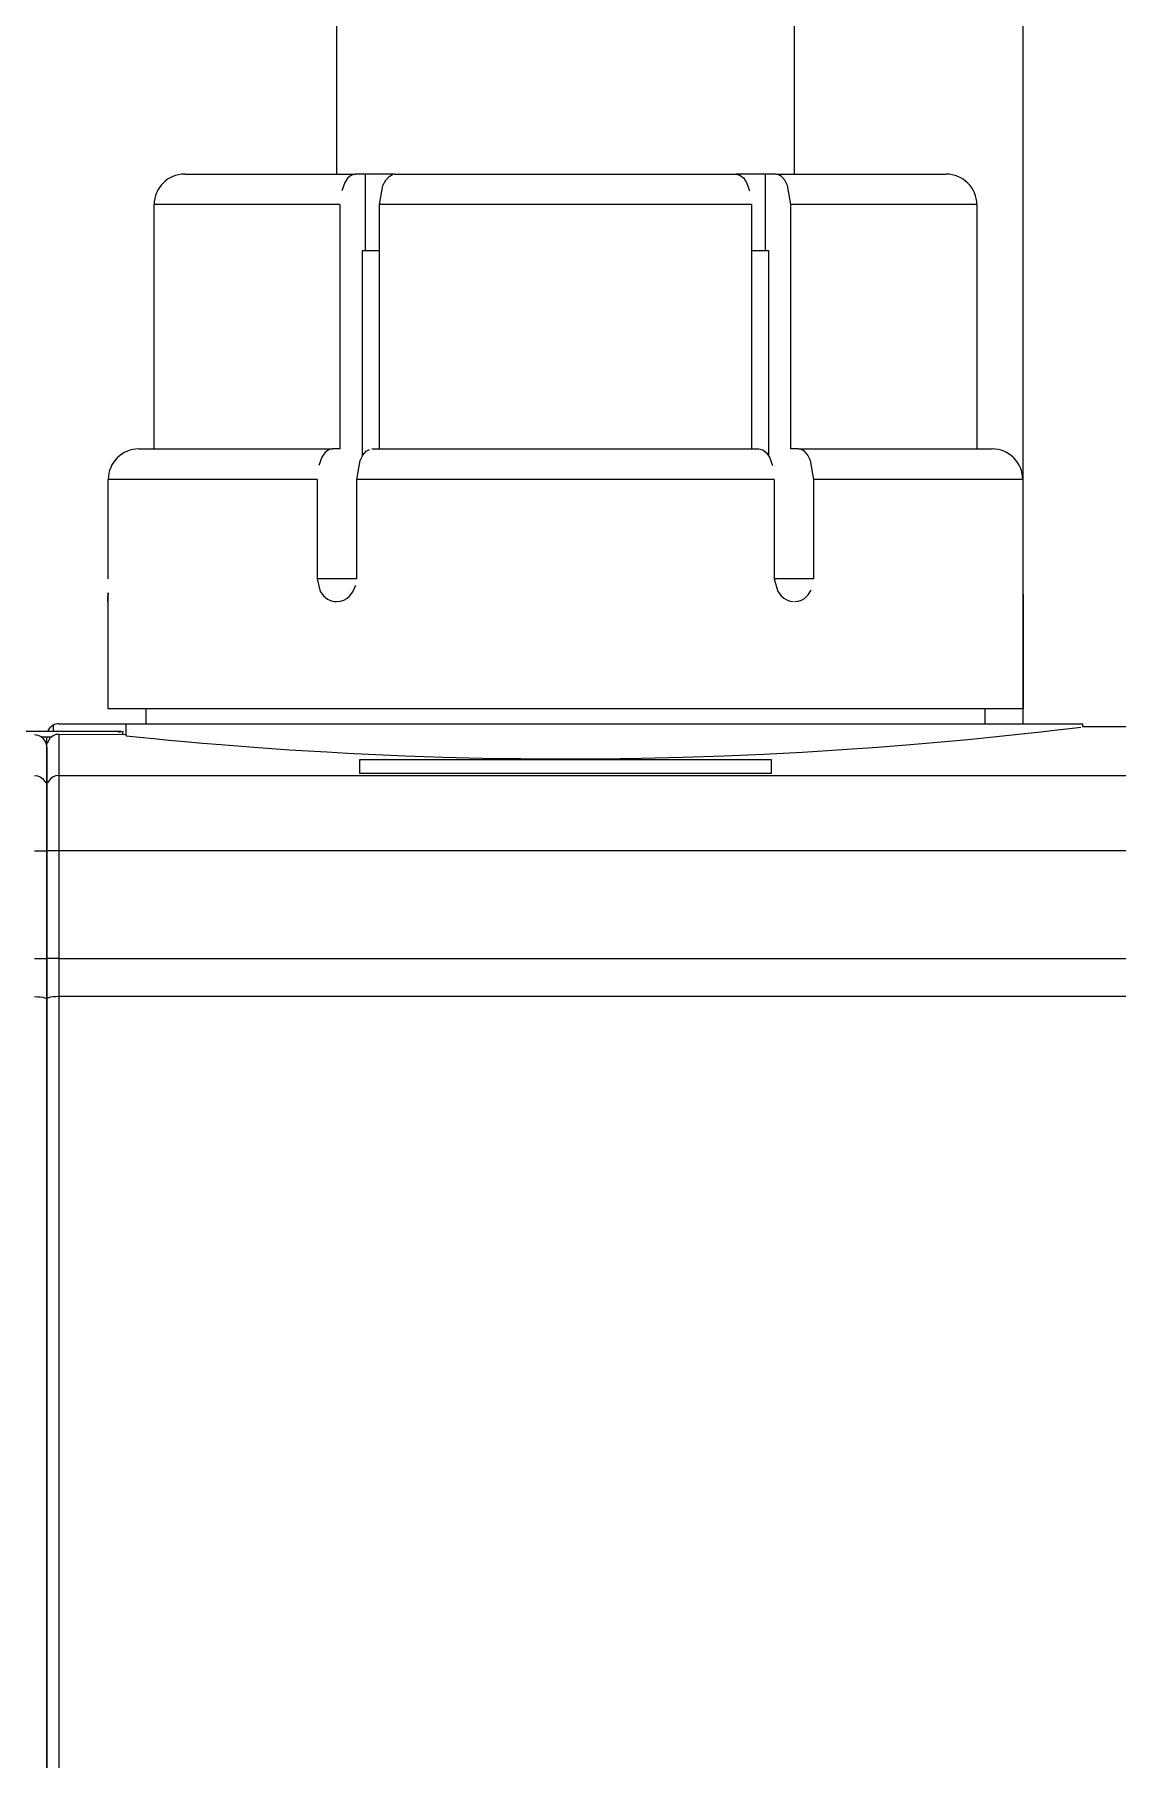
# Model space of a CAD drawing. Header units: millimetres. Extents: x 441156 to 441876, y 4514765 to 4515211.
# Drawn here: x 441593.4306 to 441593.608, y 4515152.8108 to 4515153.0932 of the extents above; entities that cross this region are included whole.
import ezdxf

# ---------------------------------------------------------------- set-up
doc = ezdxf.new("R2010")
doc.units = ezdxf.units.MM
for name, color, linetype in [('Collettore SL', 7, 'Continuous'), ('Flussometro', 1, 'Continuous'), ('Staffa', 8, 'Continuous'), ('Terminale_sfiato', 7, 'Continuous')]:
    doc.layers.add(name, color=color, linetype=linetype)

msp = doc.modelspace()

# ---------------------------------------------------------------- linework, layer by layer
at = {"layer": 'Collettore SL', "color": 254, "linetype": 'Continuous'}
for p, q in [((441593.4488442032, 4515152.982881458), (441593.4488442032, 4515152.980381459)), ((441593.5863442032, 4515152.980381459), (441593.5863442032, 4515152.982881458)), ((441593.4325942032, 4515152.979178824), (441593.4437788044, 4515152.979192833)), ((441593.4336465392, 4515152.980142689), (441593.4336465392, 4515152.979180163)), ((441593.4345942032, 4515152.980381459), (441593.4455942032, 4515152.980381459)), ((441593.4455942032, 4515152.980381459), (441593.6023442032, 4515152.980381459)), ((441593.4455942032, 4515152.978428638), (441593.4455942032, 4515152.980381459)), ((441593.602352911, 4515152.979882591), (441593.6023442032, 4515152.980381459)), ((441593.6125942032, 4515152.979882591), (441593.602352911, 4515152.979882591)), ((441593.4325942032, 4515152.978232216), (441593.4333442846, 4515152.97822994)), ((441593.4325942032, 4515152.978225469), (441593.4325942032, 4515152.978232216)), ((441593.4325942032, 4515152.976608465), (441593.4325942032, 4515152.978225469)), ((441593.4325942032, 4515152.976568655), (441593.4325942032, 4515152.976608465)), ((441593.4325942032, 4515152.976568655), (441593.4325942032, 4515152.969963154)), ((441593.4325942032, 4515152.969963154), (441593.4325942032, 4515152.976568655)), ((441593.4345942032, 4515152.978669175), (441593.4345942032, 4515152.971940132)), ((441593.4345942032, 4515152.978669175), (441593.4455942032, 4515152.978634699)), ((441593.4450942032, 4515152.979162399), (441593.4450942032, 4515152.979073552)), ((441593.4450942032, 4515152.978636277), (441593.4450942032, 4515152.979073552)), ((441593.4838442032, 4515152.974501321), (441593.4838442032, 4515152.972226895)), ((441593.5513442032, 4515152.974501321), (441593.4838442032, 4515152.974501321)), ((441593.5513442032, 4515152.972226895), (441593.5513442032, 4515152.974501321)), ((441593.4345942032, 4515152.971940132), (441593.4345942032, 4515152.959584017)), ((441593.4345942032, 4515152.971940132), (441593.6125942032, 4515152.971940132)), ((441593.5513442032, 4515152.972226895), (441593.4838442032, 4515152.972226895)), ((441593.4325942032, 4515152.969963154), (441593.4325942032, 4515152.959584017)), ((441593.4325942032, 4515152.959584017), (441593.4325942032, 4515152.969963154)), ((441593.4325942032, 4515152.959584017), (441593.4325942032, 4515152.941972555)), ((441593.4345942032, 4515152.959584017), (441593.4325942032, 4515152.959584017)), ((441593.4325942032, 4515152.941972555), (441593.4325942032, 4515152.959584017)), ((441593.6125942032, 4515152.959584017), (441593.4345942032, 4515152.959584017)), ((441593.4345942032, 4515152.959584017), (441593.4345942032, 4515152.941972555)), ((441593.4325942032, 4515152.941972555), (441593.4325942032, 4515152.935296712)), ((441593.4345942032, 4515152.941972555), (441593.4325942032, 4515152.941972555)), ((441593.4325942032, 4515152.935296712), (441593.4325942032, 4515152.941972555)), ((441593.4345942032, 4515152.941972555), (441593.4345942032, 4515152.935713952)), ((441593.4345942032, 4515152.941972555), (441593.6125942032, 4515152.941972555)), ((441593.4325942032, 4515152.935296712), (441593.4325942032, 4515152.755466205)), ((441593.4325942032, 4515152.755466205), (441593.4325942032, 4515152.935296712)), ((441593.4345942032, 4515152.935713952), (441593.4345942032, 4515152.755048965)), ((441593.6125942032, 4515152.935713952), (441593.4345942032, 4515152.935713952))]:
    msp.add_line(p, q, dxfattribs=at)
for points in [[(441593.4437788044, 4515152.979192833, 0), (441593.443882662, 4515152.979192859, 0), (441593.4439862543, 4515152.979192683, 0), (441593.4440918247, 4515152.979192291, 0), (441593.4441955871, 4515152.979191688, 0), (441593.4442939582, 4515152.979190903, 0), (441593.4443892281, 4515152.979189926, 0), (441593.4444833237, 4515152.979188725, 0), (441593.4445727537, 4515152.979187335, 0), (441593.4446545591, 4515152.979185808, 0), (441593.4447307775, 4515152.979184118, 0), (441593.4448028024, 4515152.979182217, 0), (441593.4448678309, 4515152.979180166, 0), (441593.4449238581, 4515152.97917804, 0), (441593.4449724407, 4515152.979175796, 0), (441593.4450142823, 4515152.979173379, 0), (441593.4450475828, 4515152.979170867, 0), (441593.4450677395, 4515152.97916882, 0), (441593.4450822722, 4515152.979166734, 0), (441593.4450912133, 4515152.979164577, 0), (441593.4450942032, 4515152.979162399, 0)], [(441593.4455942032, 4515152.978428638, 0), (441593.4477790648, 4515152.978203116, 0), (441593.4501238826, 4515152.977968735, 0), (441593.4526302899, 4515152.977726972, 0), (441593.4552523017, 4515152.977483765, 0), (441593.4581282366, 4515152.977228433, 0), (441593.4611533398, 4515152.976972775, 0), (441593.466588425, 4515152.976546757, 0), (441593.4723759914, 4515152.976140247, 0), (441593.478476909, 4515152.975764457, 0), (441593.4818597758, 4515152.975579442, 0), (441593.4853210351, 4515152.975407405, 0), (441593.4913525471, 4515152.975149381, 0), (441593.4944391453, 4515152.975037884, 0), (441593.4975369863, 4515152.974939976, 0), (441593.5039898278, 4515152.974781078, 0), (441593.5102884577, 4515152.974684713, 0), (441593.5166287679, 4515152.974646339, 0), (441593.5231225938, 4515152.974668022, 0), (441593.5299823662, 4515152.97475795, 0), (441593.5368045289, 4515152.974915652, 0), (441593.5435389454, 4515152.975138051, 0), (441593.5500947663, 4515152.975418172, 0), (441593.556427513, 4515152.975748284, 0), (441593.5597123377, 4515152.975942527, 0), (441593.5629207955, 4515152.976147412, 0), (441593.5686950154, 4515152.976553838, 0), (441593.5741170245, 4515152.976979526, 0), (441593.5791503438, 4515152.977412816, 0), (441593.5816740993, 4515152.977643864, 0), (441593.5840763234, 4515152.977872333, 0), (441593.5881907405, 4515152.978282982, 0), (441593.5918234396, 4515152.978665823, 0), (441593.5949495733, 4515152.97901047, 0), (441593.5964074993, 4515152.979176002, 0), (441593.597713457, 4515152.979326868, 0), (441593.599701901, 4515152.979561273, 0), (441593.6011437541, 4515152.979734787, 0), (441593.6020290126, 4515152.979842793, 0), (441593.6022717386, 4515152.979872603, 0), (441593.602352911, 4515152.979882591, 0)], [(441593.4336465392, 4515152.978432933, 0), (441593.4336015434, 4515152.978408006, 0), (441593.4335572432, 4515152.978381833, 0), (441593.4335133538, 4515152.978354236, 0), (441593.4334703433, 4515152.978325509, 0), (441593.4333852353, 4515152.978263413, 0), (441593.4333039447, 4515152.978196965, 0), (441593.4332547536, 4515152.978152989, 0), (441593.4332074708, 4515152.978107769, 0), (441593.4331180186, 4515152.978013285, 0), (441593.4330347377, 4515152.97791293, 0), (441593.4329590195, 4515152.977808752, 0), (441593.4329103143, 4515152.977733598, 0), (441593.4328654155, 4515152.977657287, 0), (441593.4327861355, 4515152.977500576, 0), (441593.4327200719, 4515152.977337464, 0), (441593.4326681193, 4515152.977171041, 0), (441593.4326366268, 4515152.977036467, 0), (441593.4326138607, 4515152.976900696, 0), (441593.4325996939, 4515152.976763206, 0), (441593.4325942662, 4515152.97662505, 0), (441593.4325942032, 4515152.976608465, 0)], [(441593.4450942032, 4515152.979073552, 0), (441593.4446655778, 4515152.979015441, 0), (441593.4443560833, 4515152.978951507, 0), (441593.4441650551, 4515152.97888061, 0), (441593.444099214, 4515152.978803992, 0), (441593.4440991783, 4515152.978802101, 0)], [(441593.4345942032, 4515152.971940132, 0), (441593.4345244042, 4515152.971938928, 0), (441593.4344546903, 4515152.971935316, 0), (441593.4343851463, 4515152.971929302, 0), (441593.434315857, 4515152.971920892, 0), (441593.4342469068, 4515152.971910097, 0), (441593.4341783798, 4515152.971896931, 0), (441593.4341103594, 4515152.971881407, 0), (441593.4340429285, 4515152.971863547, 0), (441593.4339761692, 4515152.971843372, 0), (441593.4339101629, 4515152.971820906, 0), (441593.43384499, 4515152.971796176, 0), (441593.4337807299, 4515152.971769213, 0), (441593.4337174609, 4515152.97174005, 0), (441593.4336552601, 4515152.971708721, 0), (441593.4335942032, 4515152.971675267, 0), (441593.4335343647, 4515152.971639726, 0), (441593.4334758174, 4515152.971602143, 0), (441593.4334186327, 4515152.971562563, 0), (441593.4333628803, 4515152.971521034, 0), (441593.433308628, 4515152.971477607, 0), (441593.433255942, 4515152.971432335, 0), (441593.4332048864, 4515152.971385273, 0), (441593.4331555236, 4515152.971336478, 0), (441593.4331079135, 4515152.97128601, 0), (441593.4330621143, 4515152.97123393, 0), (441593.4330181817, 4515152.971180303, 0), (441593.4329761692, 4515152.971125192, 0), (441593.4329361281, 4515152.971068665, 0), (441593.432898107, 4515152.971010792, 0), (441593.4328621524, 4515152.970951643, 0), (441593.432828308, 4515152.970891288, 0), (441593.4327966151, 4515152.970829803, 0), (441593.4327671123, 4515152.970767263, 0), (441593.4327398355, 4515152.970703742, 0), (441593.432714818, 4515152.97063932, 0), (441593.4326920902, 4515152.970574073, 0), (441593.4326716798, 4515152.970508083, 0), (441593.4326536118, 4515152.970441428, 0), (441593.432637908, 4515152.97037419, 0), (441593.4326245877, 4515152.970306452, 0), (441593.432613667, 4515152.970238295, 0), (441593.4326051594, 4515152.970169804, 0), (441593.4325990751, 4515152.97010106, 0), (441593.4325954216, 4515152.970032149, 0), (441593.4325942032, 4515152.969963154, 0)], [(441593.4345942032, 4515152.935713952, 0), (441593.4345244042, 4515152.935713698, 0), (441593.4344546903, 4515152.935712936, 0), (441593.4343851463, 4515152.935711667, 0), (441593.434315857, 4515152.935709892, 0), (441593.4342469068, 4515152.935707614, 0), (441593.4341783798, 4515152.935704835, 0), (441593.4341103594, 4515152.935701558, 0), (441593.4340429285, 4515152.935697789, 0), (441593.4339761692, 4515152.935693531, 0), (441593.4339101629, 4515152.93568879, 0), (441593.43384499, 4515152.935683571, 0), (441593.4337807299, 4515152.93567788, 0), (441593.4337174609, 4515152.935671725, 0), (441593.4336552601, 4515152.935665114, 0), (441593.4335942032, 4515152.935658053, 0), (441593.4335343647, 4515152.935650552, 0), (441593.4334758174, 4515152.935642621, 0), (441593.4334186327, 4515152.935634267, 0), (441593.4333628803, 4515152.935625502, 0), (441593.433308628, 4515152.935616337, 0), (441593.433255942, 4515152.935606782, 0), (441593.4332048864, 4515152.93559685, 0), (441593.4331555236, 4515152.935586552, 0), (441593.4331079135, 4515152.935575901, 0), (441593.4330621143, 4515152.935564909, 0), (441593.4330181817, 4515152.935553591, 0), (441593.4329761692, 4515152.93554196, 0), (441593.4329361281, 4515152.93553003, 0), (441593.432898107, 4515152.935517816, 0), (441593.4328621524, 4515152.935505332, 0), (441593.432828308, 4515152.935492595, 0), (441593.4327966151, 4515152.935479619, 0), (441593.4327671123, 4515152.935466419, 0), (441593.4327398355, 4515152.935453014, 0), (441593.432714818, 4515152.935439417, 0), (441593.4326920902, 4515152.935425647, 0), (441593.4326716798, 4515152.93541172, 0), (441593.4326536118, 4515152.935397652, 0), (441593.432637908, 4515152.935383461, 0), (441593.4326245877, 4515152.935369166, 0), (441593.432613667, 4515152.935354781, 0), (441593.4326051594, 4515152.935340326, 0), (441593.4325990751, 4515152.935325817, 0), (441593.4325954216, 4515152.935311274, 0), (441593.4325942032, 4515152.935296712, 0)]]:
    msp.add_polyline3d(points, dxfattribs=at)
for centre, radius, start, end in [((441593.4345944741, 4515152.978380936), 0.002000574150956558, 118.2830686272179, 156.4785327956027), ((441593.4345942032, 4515152.978381459), 0.00199999999999978, 90, 118.2833302842237), ((441593.4345876712, 4515152.976675755), 0.001993406944206244, 89.81225450562052, 118.1731815704161)]:
    msp.add_arc(centre, radius, start, end, dxfattribs=at)
at = {"layer": 'Flussometro', "color": 254, "linetype": 'Continuous'}
for p, q in [((441593.4800942032, 4515153.235381459), (441593.4800942032, 4515153.070381459)), ((441593.5550942032, 4515153.070381459), (441593.5550942032, 4515153.235381459)), ((441593.4552068046, 4515153.070381459), (441593.4831529087, 4515153.070381459)), ((441593.484846608, 4515153.070381459), (441593.4831529087, 4515153.070381459)), ((441593.484846608, 4515153.057881459), (441593.484846608, 4515153.070381459)), ((441593.4896480992, 4515153.070381459), (441593.484846608, 4515153.070381459)), ((441593.4896480992, 4515153.070381459), (441593.5455403072, 4515153.070381459)), ((441593.5503417985, 4515153.070381459), (441593.5455403072, 4515153.070381459)), ((441593.5503417985, 4515153.057881459), (441593.5503417985, 4515153.070381459)), ((441593.5520354977, 4515153.070381459), (441593.5503417985, 4515153.070381459)), ((441593.5520354977, 4515153.070381459), (441593.5799816018, 4515153.070381459)), ((441593.4806487315, 4515153.065381459), (441593.4501984504, 4515153.065381459)), ((441593.4501984504, 4515153.025381459), (441593.4501984504, 4515153.065381459)), ((441593.4806487315, 4515153.065381459), (441593.4806487315, 4515153.025381459)), ((441593.4871439221, 4515153.025381459), (441593.4871439221, 4515153.065381459)), ((441593.5480444843, 4515153.065381459), (441593.4871439221, 4515153.065381459)), ((441593.5480444843, 4515153.065381459), (441593.5480444843, 4515153.025381459)), ((441593.5545396749, 4515153.025381459), (441593.5545396749, 4515153.065381459)), ((441593.5849899561, 4515153.065381459), (441593.5545396749, 4515153.065381459)), ((441593.5849899561, 4515153.065381459), (441593.5849899561, 4515153.025381459)), ((441593.4843466079, 4515153.024310802), (441593.4843466079, 4515153.057881459)), ((441593.4843466079, 4515153.057881459), (441593.4871439221, 4515153.057881459)), ((441593.5480444843, 4515153.057881459), (441593.5508417985, 4515153.057881459)), ((441593.5508417985, 4515153.057881459), (441593.5508417985, 4515153.024312583)), ((441593.4476947218, 4515153.025381459), (441593.4793968672, 4515153.025381459)), ((441593.4806487315, 4515153.025381459), (441593.4793968672, 4515153.025381459)), ((441593.4858920578, 4515153.025381459), (441593.5492963486, 4515153.025381459)), ((441593.5557915392, 4515153.025381459), (441593.5545396749, 4515153.025381459)), ((441593.5557915392, 4515153.025381459), (441593.5874936846, 4515153.025381459)), ((441593.4426880119, 4515153.004131459), (441593.4426880119, 4515153.020381459)), ((441593.4768935123, 4515153.020381459), (441593.4426880119, 4515153.020381459)), ((441593.4768935123, 4515153.020381459), (441593.4768935123, 4515153.004131459)), ((441593.5517997036, 4515153.020381459), (441593.4833887028, 4515153.020381459)), ((441593.4833887028, 4515153.004131459), (441593.4833887028, 4515153.020381459)), ((441593.5517997036, 4515153.020381459), (441593.5517997036, 4515153.004131459)), ((441593.5582948941, 4515153.004131459), (441593.5582948941, 4515153.020381459)), ((441593.5925003946, 4515153.020381459), (441593.5582948941, 4515153.020381459)), ((441593.5925003946, 4515153.020381459), (441593.5925942032, 4515152.982881458)), ((441593.4833887028, 4515153.004131459), (441593.4768935123, 4515153.004131459)), ((441593.5582948941, 4515153.004131459), (441593.5517997036, 4515153.004131459)), ((441593.4425942032, 4515153.000384545), (441593.4425942032, 4515152.982881458)), ((441593.4425942032, 4515152.982881458), (441593.5925942032, 4515152.982881458))]:
    msp.add_line(p, q, dxfattribs=at)
for points in [[(441593.4831529087, 4515153.070381459, 0), (441593.4829446943, 4515153.070364119, 0), (441593.4827379143, 4515153.070312338, 0), (441593.4825281374, 4515153.070223341, 0), (441593.4823229198, 4515153.070098888, 0), (441593.4821293057, 4515153.06994471, 0), (441593.4819427527, 4515153.069758946, 0), (441593.4817595307, 4515153.069536025, 0), (441593.4815864977, 4515153.069282622, 0), (441593.4814295078, 4515153.069009102, 0), (441593.4812844102, 4515153.068710467, 0), (441593.4811486082, 4515153.068378982, 0), (441593.481027469, 4515153.068025498, 0), (441593.4809248627, 4515153.067663931, 0), (441593.4808376128, 4515153.067286583, 0), (441593.4807645521, 4515153.066884453, 0), (441593.4807089363, 4515153.066471311, 0), (441593.480682797, 4515153.066203391, 0), (441593.4806640124, 4515153.065933016, 0), (441593.4806525576, 4515153.06565766, 0), (441593.4806487315, 4515153.065381459, 0)], [(441593.4871439221, 4515153.065381459, 0), (441593.4871524894, 4515153.065794727, 0), (441593.48717837, 4515153.066207995, 0), (441593.4872225075, 4515153.066624299, 0), (441593.4872847257, 4515153.067034531, 0), (441593.4873612166, 4515153.067418824, 0), (441593.4874540327, 4515153.06779166, 0), (441593.4875645603, 4515153.068155278, 0), (441593.4876911255, 4515153.068501222, 0), (441593.4878269575, 4515153.0688135, 0), (441593.4879763004, 4515153.069104168, 0), (441593.488140829, 4515153.069374423, 0), (441593.4883175669, 4515153.069617399, 0), (441593.4884976386, 4515153.069822646, 0), (441593.4886869033, 4515153.069998527, 0), (441593.488887142, 4515153.070145062, 0), (441593.4890944068, 4515153.070257732, 0), (441593.4892302596, 4515153.07031138, 0), (441593.4893678074, 4515153.070350047, 0), (441593.4895075136, 4515153.070373575, 0), (441593.4896480992, 4515153.070381459, 0)], [(441593.5455403072, 4515153.070381459, 0), (441593.5457478045, 4515153.070364268, 0), (441593.5459553017, 4515153.070312338, 0), (441593.5461643211, 4515153.070223765, 0), (441593.546370296, 4515153.070098888, 0), (441593.5465632568, 4515153.069945326, 0), (441593.5467504632, 4515153.069758946, 0), (441593.5469330389, 4515153.069536929, 0), (441593.5471067182, 4515153.069282622, 0), (441593.5472631936, 4515153.069010118, 0), (441593.5474088057, 4515153.068710467, 0), (441593.5475441475, 4515153.068380265, 0), (441593.5476657469, 4515153.068025498, 0), (441593.5477680367, 4515153.067665228, 0), (441593.547855603, 4515153.067286583, 0), (441593.5479284428, 4515153.066885965, 0), (441593.5479842796, 4515153.066471311, 0), (441593.548010388, 4515153.066203795, 0), (441593.5480292034, 4515153.065933016, 0), (441593.5480406494, 4515153.065658083, 0), (441593.5480444843, 4515153.065381459, 0)], [(441593.5545396749, 4515153.065381459, 0), (441593.554531033, 4515153.065796157, 0), (441593.5545052269, 4515153.066207995, 0), (441593.5544608781, 4515153.066625807, 0), (441593.5543988712, 4515153.067034531, 0), (441593.5543220736, 4515153.067420122, 0), (441593.5542295642, 4515153.06779166, 0), (441593.5541185886, 4515153.068156559, 0), (441593.5539924714, 4515153.068501222, 0), (441593.5538561356, 4515153.068814522, 0), (441593.5537072965, 4515153.069104168, 0), (441593.5535421342, 4515153.069375334, 0), (441593.55336603, 4515153.069617399, 0), (441593.5531853132, 4515153.069823279, 0), (441593.5529966937, 4515153.069998527, 0), (441593.552795705, 4515153.070145505, 0), (441593.5525891901, 4515153.070257732, 0), (441593.5524531276, 4515153.070311445, 0), (441593.5523157896, 4515153.070350047, 0), (441593.5521758634, 4515153.070373594, 0), (441593.5520354977, 4515153.070381459, 0)], [(441593.4793968672, 4515153.025381459, 0), (441593.4791887761, 4515153.025364128, 0), (441593.4789821188, 4515153.02531237, 0), (441593.478772466, 4515153.025223416, 0), (441593.4785673703, 4515153.025099028, 0), (441593.4783738726, 4515153.024944933, 0), (441593.4781874311, 4515153.024759277, 0), (441593.4780043189, 4515153.024536493, 0), (441593.4778313863, 4515153.024283255, 0), (441593.4776744517, 4515153.024009861, 0), (441593.4775294008, 4515153.023711367, 0), (441593.4773936385, 4515153.023380048, 0), (441593.4772725254, 4515153.023026744, 0), (441593.477169898, 4515153.022665242, 0), (441593.4770826211, 4515153.022287956, 0), (441593.4770095264, 4515153.021885897, 0), (441593.4769538682, 4515153.021472821, 0), (441593.4769276636, 4515153.02120454, 0), (441593.476908832, 4515153.020933795, 0), (441593.4768973481, 4515153.020658051, 0), (441593.4768935123, 4515153.020381459, 0)], [(441593.4833887028, 4515153.020381459, 0), (441593.4833972716, 4515153.020794821, 0), (441593.4834231564, 4515153.021208183, 0), (441593.4834673013, 4515153.02162458, 0), (441593.4835295306, 4515153.022034906, 0), (441593.4836060365, 4515153.022419288, 0), (441593.4836988726, 4515153.02279221, 0), (441593.4838094267, 4515153.023155912, 0), (441593.4839360253, 4515153.023501931, 0), (441593.4840718766, 4515153.02381423, 0), (441593.4842212427, 4515153.024104911, 0), (441593.4843858007, 4515153.02437517, 0), (441593.4845625733, 4515153.024618136, 0), (441593.4847426258, 4515153.024823295, 0), (441593.48493187, 4515153.024999084, 0), (441593.4851320885, 4515153.02514552, 0), (441593.4853393318, 4515153.025258079, 0), (441593.485474953, 4515153.025311577, 0), (441593.4856122626, 4515153.025350136, 0), (441593.4857517222, 4515153.025373598, 0), (441593.4858920578, 4515153.025381459, 0)], [(441593.5492963486, 4515153.025381459, 0), (441593.5495037229, 4515153.025364277, 0), (441593.5497110971, 4515153.02531237, 0), (441593.549919993, 4515153.02522384, 0), (441593.5501258456, 4515153.025099028, 0), (441593.5503186904, 4515153.02494555, 0), (441593.5505057847, 4515153.024759277, 0), (441593.5506882514, 4515153.024537397, 0), (441593.5508618295, 4515153.024283255, 0), (441593.5510182501, 4515153.024010875, 0), (441593.551163815, 4515153.023711367, 0), (441593.5512991177, 4515153.023381329, 0), (441593.5514206905, 4515153.023026744, 0), (441593.5515230015, 4515153.022666537, 0), (441593.5516105948, 4515153.022287956, 0), (441593.5516834685, 4515153.021887407, 0), (441593.5517393477, 4515153.021472821, 0), (441593.5517655212, 4515153.021204945, 0), (441593.5517843839, 4515153.020933795, 0), (441593.5517958589, 4515153.020658476, 0), (441593.5517997036, 4515153.020381459, 0)], [(441593.5582948941, 4515153.020381459, 0), (441593.5582863254, 4515153.020794821, 0), (441593.5582604406, 4515153.021208183, 0), (441593.5582162956, 4515153.02162458, 0), (441593.5581540663, 4515153.022034906, 0), (441593.5580775604, 4515153.022419288, 0), (441593.5579847243, 4515153.02279221, 0), (441593.5578741702, 4515153.023155912, 0), (441593.5577475716, 4515153.023501931, 0), (441593.5576117203, 4515153.02381423, 0), (441593.5574623542, 4515153.024104911, 0), (441593.5572977962, 4515153.02437517, 0), (441593.5571210237, 4515153.024618136, 0), (441593.5569409711, 4515153.024823295, 0), (441593.556751727, 4515153.024999084, 0), (441593.5565515084, 4515153.02514552, 0), (441593.5563442652, 4515153.025258079, 0), (441593.556208644, 4515153.025311577, 0), (441593.5560713343, 4515153.025350136, 0), (441593.5559318747, 4515153.025373598, 0), (441593.5557915392, 4515153.025381459, 0)], [(441593.4768935123, 4515153.004131459, 0), (441593.4769044075, 4515153.003820287, 0), (441593.4769369512, 4515153.003511263, 0), (441593.4769929018, 4515153.003197755, 0), (441593.4770711815, 4515153.002891066, 0), (441593.4771682143, 4515153.00260174, 0), (441593.4772852217, 4515153.002322956, 0), (441593.4774257616, 4515153.002049152, 0), (441593.4775857147, 4515153.001790531, 0), (441593.477758934, 4515153.001555416, 0), (441593.4779483823, 4515153.001338056, 0), (441593.4781590399, 4515153.001134566, 0), (441593.4783841387, 4515153.00095294, 0), (441593.4786154052, 4515153.000798658, 0), (441593.478857329, 4515153.000667364, 0), (441593.4791157658, 4515153.000557297, 0), (441593.4793819555, 4515153.000473347, 0), (441593.4796460303, 4515153.000417505, 0), (441593.479913826, 4515153.000387257, 0), (441593.4800942379, 4515153.000381459, 0)], [(441593.4800942379, 4515153.000381459, 0), (441593.4801913809, 4515153.000383162, 0), (441593.4804689058, 4515153.00040642, 0), (441593.4807363761, 4515153.000455102, 0), (441593.4810000249, 4515153.00052907, 0), (441593.4812653702, 4515153.000631135, 0), (441593.481522723, 4515153.000758682, 0), (441593.4817633959, 4515153.000906319, 0), (441593.4819929629, 4515153.001076148, 0), (441593.4822158114, 4515153.00127291, 0), (441593.4824234525, 4515153.001490497, 0), (441593.482609287, 4515153.001720722, 0), (441593.4827778573, 4515153.001967577, 0), (441593.48293193, 4515153.002237234, 0), (441593.4830652054, 4515153.002520737, 0), (441593.4831737197, 4515153.002807577, 0), (441593.4832607931, 4515153.003103565, 0), (441593.483327247, 4515153.0034156, 0), (441593.4833697761, 4515153.003732878, 0), (441593.483383964, 4515153.003931885, 0), (441593.4833887028, 4515153.004131459, 0)], [(441593.5517997036, 4515153.004131459, 0), (441593.5518112474, 4515153.003820287, 0), (441593.55184571, 4515153.003511263, 0), (441593.5519049144, 4515153.003197755, 0), (441593.5519876422, 4515153.002891066, 0), (441593.5520900255, 4515153.00260174, 0), (441593.5522132417, 4515153.002322956, 0), (441593.5523608915, 4515153.002049152, 0), (441593.5525284758, 4515153.001790531, 0), (441593.5527094083, 4515153.001555416, 0), (441593.5529066413, 4515153.001338056, 0), (441593.5531251581, 4515153.001134566, 0), (441593.5533577372, 4515153.00095294, 0), (441593.5535957026, 4515153.000798658, 0), (441593.5538435774, 4515153.000667364, 0), (441593.5541071786, 4515153.000557297, 0), (441593.5543774173, 4515153.000473347, 0), (441593.5546442356, 4515153.000417505, 0), (441593.5549135364, 4515153.000387257, 0), (441593.5550942379, 4515153.000381459, 0)], [(441593.5550942379, 4515153.000381459, 0), (441593.5551912946, 4515153.000383162, 0), (441593.5554676619, 4515153.00040642, 0), (441593.5557327291, 4515153.000455102, 0), (441593.5559927893, 4515153.00052907, 0), (441593.5562533003, 4515153.000631135, 0), (441593.5565048083, 4515153.000758682, 0), (441593.5567389852, 4515153.000906319, 0), (441593.5569614391, 4515153.001076148, 0), (441593.5571765268, 4515153.00127291, 0), (441593.5573761855, 4515153.001490497, 0), (441593.557554262, 4515153.001720722, 0), (441593.5577152972, 4515153.001967577, 0), (441593.5578620696, 4515153.002237234, 0), (441593.5579887126, 4515153.002520737, 0), (441593.558091611, 4515153.002807577, 0), (441593.5581740367, 4515153.003103565, 0), (441593.5582368613, 4515153.0034156, 0), (441593.5582770279, 4515153.003732878, 0), (441593.5582904216, 4515153.003931885, 0), (441593.5582948941, 4515153.004131459, 0)]]:
    msp.add_polyline3d(points, dxfattribs=at)
for centre, radius, start, end in [((441593.4552002096, 4515153.065373846), 0.005005083750811989, 89.92454121885257, 179.9128017693291), ((441593.5799893017, 4515153.065375049), 0.005003357747315196, 0.07344893960426103, 90.0881212110902), ((441593.447689432, 4515153.02037534), 0.005004079301194064, 89.93945707189452, 179.929909808554), ((441593.587499865, 4515153.020376301), 0.005002694482640901, 0.05909470045453744, 90.07074968208451), ((441593.3675019482, 4515153.004139369), 0.07518619457734577, 357.1350847415315, 359.9939716643552)]:
    msp.add_arc(centre, radius, start, end, dxfattribs=at)
at = {"layer": 'Staffa', "color": 254, "linetype": 'Continuous'}
msp.add_line((441593.5925942032, 4515152.980381459), (441593.5925942032, 4515153.101099428), dxfattribs=at)
at = {"layer": 'Terminale_sfiato', "color": 254, "linetype": 'Continuous'}
for p, q in [((441593.4225942032, 4515152.979178824), (441593.4325942032, 4515152.979178824)), ((441593.4317182223, 4515152.978225469), (441593.4325942032, 4515152.978225469)), ((441593.4305942032, 4515152.959584017), (441593.4325942032, 4515152.959584017)), ((441593.4305942032, 4515152.941972555), (441593.4325942032, 4515152.941972555))]:
    msp.add_line(p, q, dxfattribs=at)
for points in [[(441593.4305942032, 4515152.971940132, 0), (441593.4306640022, 4515152.971938928, 0), (441593.4307337162, 4515152.971935316, 0), (441593.4308032601, 4515152.971929302, 0), (441593.4308725494, 4515152.971920892, 0), (441593.4309414995, 4515152.971910097, 0), (441593.4310100266, 4515152.971896931, 0), (441593.431078047, 4515152.971881407, 0), (441593.4311454779, 4515152.971863547, 0), (441593.4312122372, 4515152.971843372, 0), (441593.4312782435, 4515152.971820906, 0), (441593.4313434164, 4515152.971796176, 0), (441593.4314076765, 4515152.971769213, 0), (441593.4314709455, 4515152.97174005, 0), (441593.4315331463, 4515152.971708721, 0), (441593.4315942032, 4515152.971675267, 0), (441593.4316540417, 4515152.971639726, 0), (441593.431712589, 4515152.971602143, 0), (441593.4317697737, 4515152.971562563, 0), (441593.4318255262, 4515152.971521034, 0), (441593.4318797784, 4515152.971477607, 0), (441593.4319324644, 4515152.971432335, 0), (441593.4319835199, 4515152.971385273, 0), (441593.4320328828, 4515152.971336478, 0), (441593.4320804928, 4515152.97128601, 0), (441593.4321262921, 4515152.97123393, 0), (441593.4321702247, 4515152.971180303, 0), (441593.4322122372, 4515152.971125192, 0), (441593.4322522783, 4515152.971068665, 0), (441593.4322902994, 4515152.971010792, 0), (441593.432326254, 4515152.970951643, 0), (441593.4323600984, 4515152.970891288, 0), (441593.4323917913, 4515152.970829803, 0), (441593.4324212941, 4515152.970767263, 0), (441593.4324485709, 4515152.970703742, 0), (441593.4324735884, 4515152.97063932, 0), (441593.4324963162, 4515152.970574073, 0), (441593.4325167266, 4515152.970508083, 0), (441593.4325347947, 4515152.970441428, 0), (441593.4325504984, 4515152.97037419, 0), (441593.4325638187, 4515152.970306452, 0), (441593.4325747393, 4515152.970238295, 0), (441593.432583247, 4515152.970169804, 0), (441593.4325893313, 4515152.97010106, 0), (441593.4325929849, 4515152.970032149, 0), (441593.4325942032, 4515152.969963154, 0)], [(441593.4305942032, 4515152.935713952, 0), (441593.4306640022, 4515152.935713698, 0), (441593.4307337162, 4515152.935712936, 0), (441593.4308032601, 4515152.935711667, 0), (441593.4308725494, 4515152.935709892, 0), (441593.4309414995, 4515152.935707614, 0), (441593.4310100266, 4515152.935704835, 0), (441593.431078047, 4515152.935701558, 0), (441593.4311454779, 4515152.935697789, 0), (441593.4312122372, 4515152.935693531, 0), (441593.4312782435, 4515152.93568879, 0), (441593.4313434164, 4515152.935683571, 0), (441593.4314076765, 4515152.93567788, 0), (441593.4314709455, 4515152.935671725, 0), (441593.4315331463, 4515152.935665114, 0), (441593.4315942032, 4515152.935658053, 0), (441593.4316540417, 4515152.935650552, 0), (441593.431712589, 4515152.935642621, 0), (441593.4317697737, 4515152.935634267, 0), (441593.4318255262, 4515152.935625502, 0), (441593.4318797784, 4515152.935616337, 0), (441593.4319324644, 4515152.935606782, 0), (441593.4319835199, 4515152.93559685, 0), (441593.4320328828, 4515152.935586552, 0), (441593.4320804928, 4515152.935575901, 0), (441593.4321262921, 4515152.935564909, 0), (441593.4321702247, 4515152.935553591, 0), (441593.4322122372, 4515152.93554196, 0), (441593.4322522783, 4515152.93553003, 0), (441593.4322902994, 4515152.935517816, 0), (441593.432326254, 4515152.935505332, 0), (441593.4323600984, 4515152.935492595, 0), (441593.4323917913, 4515152.935479619, 0), (441593.4324212941, 4515152.935466419, 0), (441593.4324485709, 4515152.935453014, 0), (441593.4324735884, 4515152.935439417, 0), (441593.4324963162, 4515152.935425647, 0), (441593.4325167266, 4515152.93541172, 0), (441593.4325347947, 4515152.935397652, 0), (441593.4325504984, 4515152.935383461, 0), (441593.4325638187, 4515152.935369166, 0), (441593.4325747393, 4515152.935354781, 0), (441593.432583247, 4515152.935340326, 0), (441593.4325893313, 4515152.935325817, 0), (441593.4325929849, 4515152.935311274, 0), (441593.4325942032, 4515152.935296712, 0)]]:
    msp.add_polyline3d(points, dxfattribs=at)
msp.add_arc((441593.4305901502, 4515152.976571587), 0.002002813181121166, 359.9161678290432, 89.8839724256433, dxfattribs=at)

doc.saveas('drawing.dxf')
